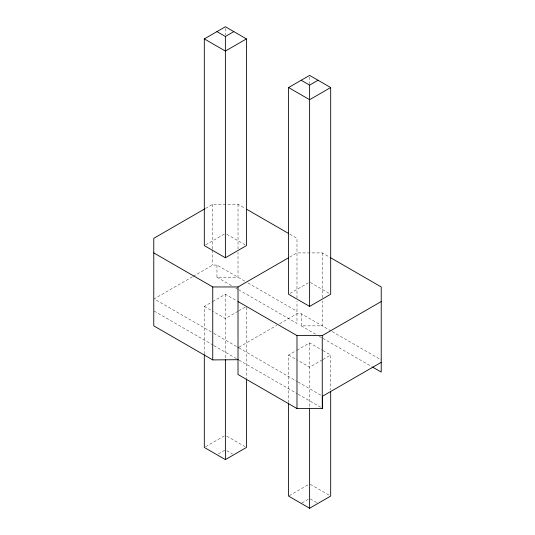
<?xml version="1.0" encoding="UTF-8"?>
<svg xmlns="http://www.w3.org/2000/svg" width="535" height="535" viewBox="0 0 535 535"><rect width="100%" height="100%" fill="white"/><g stroke="black" fill="none" stroke-linecap="round" stroke-linejoin="round"><path stroke-width="0.4" stroke-dasharray="2.67 2.01" d="M205.554 208.423L212.743 204.276L238.015 204.276L245.204 208.423M205.721 244.803L224.68 233.862M192.48 276.769L154.12 298.911L213.164 332.997M193.202 276.348L212.743 265.072L216.956 265.072L245.204 281.383M204.316 353.983L204.316 306.408L212.041 301.954M212.743 301.546L225.382 294.25L236.61 300.737M289.796 257.061L296.985 252.908L322.257 252.908L329.446 257.061M238.015 311.276L225.382 318.566L214.147 312.086M238.717 310.868L246.441 306.408M289.963 293.441L308.213 282.901M239.085 347.135L276.722 325.407M279.618 323.735L296.985 313.704L301.198 313.704L331.479 331.185M288.559 402.614L288.559 355.046L296.283 350.585M296.985 350.184L309.618 342.888L322.257 350.184M322.257 359.908L309.618 367.204L298.39 360.717M322.959 359.507L330.683 355.046L330.683 390.095M205.721 446.645L224.68 435.704M218.36 453.941L224.68 450.289M289.261 495.684L308.213 484.743M301.9 502.98L308.213 499.336M216.956 265.072L216.956 277.23L238.015 277.23L238.015 252.359M301.198 313.704L301.198 325.862L322.257 325.862L322.257 300.991M289.796 234.169L296.985 238.316L296.985 297.881M226.786 234.263L245.037 244.803M310.32 282.493L329.279 293.441M247.959 282.968L296.985 311.276M332.195 331.606L381.228 359.908M216.956 277.23L232.819 286.385M235.701 288.051L237.861 289.301M238.583 289.716L296.985 323.434L296.985 301.212M301.198 325.862L315.617 334.188M319.221 336.268L322.103 337.933M322.826 338.354L371.852 366.656M322.959 350.585L330.683 355.046M204.316 306.408L213.445 311.678M288.559 355.046L297.687 360.316M213.88 333.419L236.925 346.72M239.085 347.964L297.4 381.636M298.122 382.05L322.605 396.188M154.12 311.076L213.164 345.162M213.88 345.577L238.363 359.707M239.085 360.122L297.4 393.793M298.122 394.208L321.883 407.931M226.786 436.105L245.037 446.645M310.32 484.335L329.981 495.684M226.786 450.697L232.397 453.941M310.32 498.928L317.342 502.98M322.257 252.908L322.257 297.674M309.618 77.053L309.618 83.721M309.618 342.888L309.618 407.262M246.441 307.244L246.441 378.185M238.015 204.276L238.015 249.042M225.382 28.415L225.382 35.083M225.382 294.25L225.382 359.466M212.743 204.276L212.743 249.243M212.743 250.079L212.743 265.072"/><path stroke-width="0.8" d="M204.316 38.908L225.382 26.75L246.441 38.908L246.441 245.612L225.382 257.77L204.316 245.612L204.316 38.908L225.382 51.066L246.441 38.908M216.956 31.612L225.382 36.48L233.802 31.612M288.559 87.546L309.618 75.388L330.683 87.546L330.683 294.25L309.618 306.408L288.559 294.25L288.559 87.546L309.618 99.704L330.683 87.546M301.198 80.25L309.618 85.112L318.044 80.25M204.831 208.837L153.772 238.316L153.772 325.862L212.743 359.908L238.363 359.707M153.772 252.908L212.743 286.954L238.015 286.954L288.352 257.89M238.015 347.75L238.363 347.549M238.015 301.546L296.985 335.592L322.257 335.592L381.228 301.546M381.228 362.342L322.605 396.188L322.605 408.345L322.257 408.546L296.985 408.546L238.015 374.5L238.015 286.954M204.316 354.819L204.316 447.454L225.382 459.612L246.441 447.454L246.441 379.021M288.559 403.45L288.559 496.092L309.618 508.25L330.683 496.092L330.683 391.767M246.648 209.259L288.352 233.334M330.169 257.475L381.228 286.954L381.228 372.066L372.574 367.07M322.257 335.592L322.257 408.546M309.618 85.112L309.618 306.408M309.618 408.098L309.618 508.25M296.985 335.592L296.985 408.546M225.382 36.48L225.382 257.77M225.382 359.466L225.382 459.612M212.743 286.954L212.743 359.908"/></g></svg>
